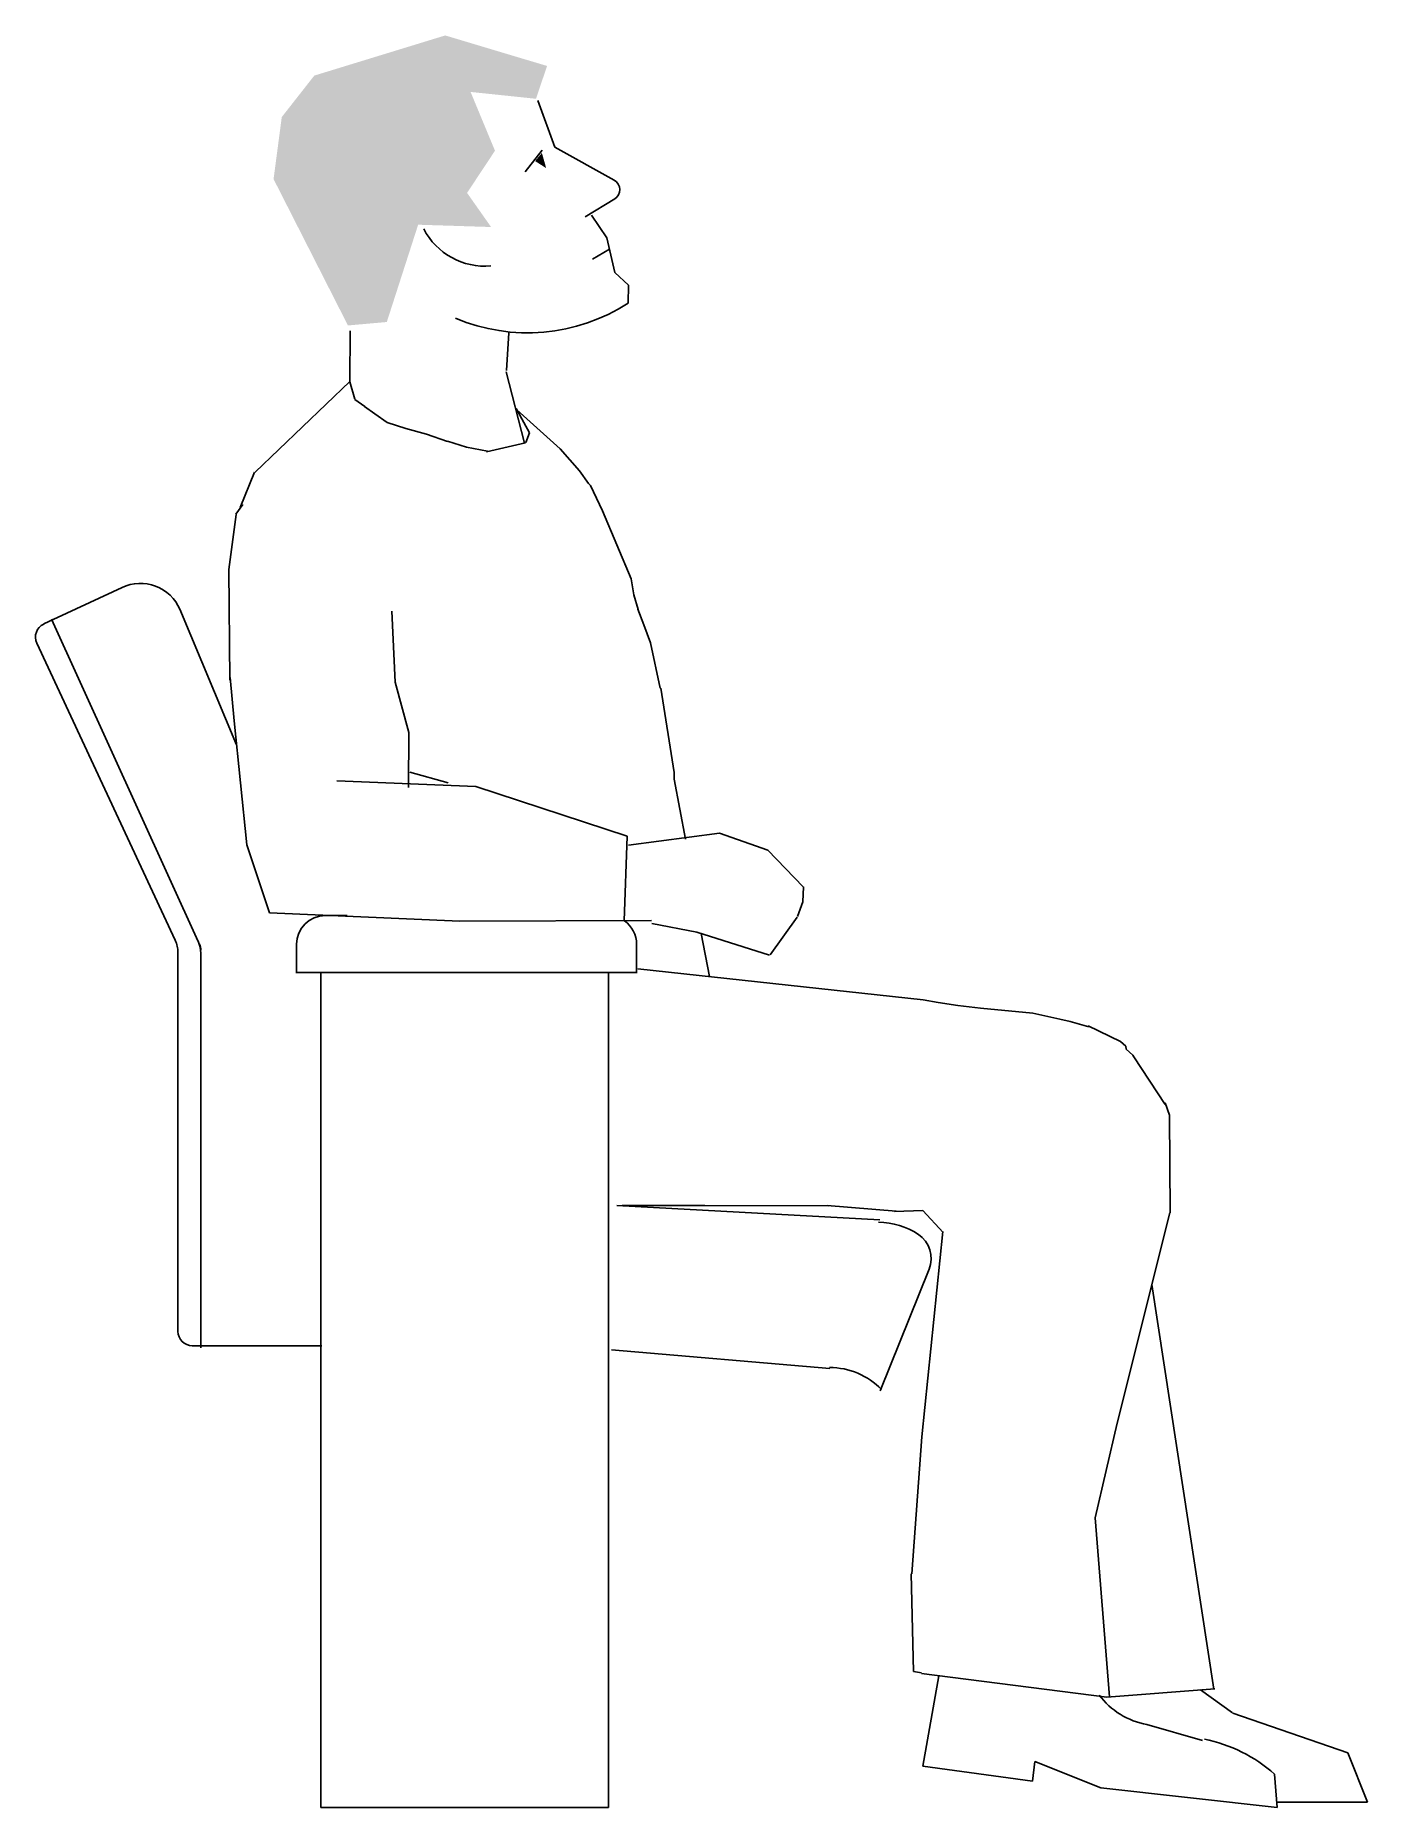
# Model space of a CAD drawing. Header units: millimetres. Extents: x -1633.39 to -1632.47, y 1793.95 to 1795.19.
import ezdxf

# ---------------------------------------------------------------- set-up
doc = ezdxf.new("R2010")
doc.units = ezdxf.units.MM
doc.header["$LTSCALE"] = 10
doc.layers.add('Humanos', color=2, linetype='Continuous')

msp = doc.modelspace()

# ---------------------------------------------------------------- linework, layer by layer
at = {"layer": 'Humanos'}
for p, q in [((-1633.0319, 1795.1077), (-1633.0438, 1795.1403)), ((-1633.0407, 1795.1058), (-1633.0527, 1795.0907)), ((-1632.9907, 1795.0848), (-1633.0319, 1795.1077)), ((-1632.9904, 1795.0718), (-1633.0108, 1795.0593)), ((-1632.9959, 1795.0449), (-1633.0066, 1795.0606)), ((-1632.9902, 1795.0206), (-1632.9959, 1795.0449)), ((-1632.9941, 1795.037), (-1633.0058, 1795.0299)), ((-1632.9809, 1795.012), (-1632.9902, 1795.0206)), ((-1632.981, 1794.9993), (-1632.9809, 1795.012)), ((-1633.1745, 1794.945), (-1633.1743, 1794.9801)), ((-1633.0655, 1794.9526), (-1633.064, 1794.9787)), ((-1633.0659, 1794.9518), (-1633.0531, 1794.9022)), ((-1633.1745, 1794.945), (-1633.2402, 1794.882)), ((-1633.1711, 1794.9326), (-1633.1746, 1794.9447)), ((-1633.1641, 1794.9275), (-1633.1711, 1794.9324)), ((-1633.157, 1794.9225), (-1633.1643, 1794.9276)), ((-1633.1486, 1794.9164), (-1633.1572, 1794.9225)), ((-1633.1355, 1794.9123), (-1633.1486, 1794.9165)), ((-1633.0588, 1794.9261), (-1633.0496, 1794.9094)), ((-1633.0584, 1794.9252), (-1633.0282, 1794.8981)), ((-1633.1211, 1794.9084), (-1633.1355, 1794.9123)), ((-1633.1066, 1794.9033), (-1633.1212, 1794.9083)), ((-1633.0935, 1794.8993), (-1633.1066, 1794.9034)), ((-1633.0523, 1794.9023), (-1633.0794, 1794.8962)), ((-1633.0496, 1794.9094), (-1633.0521, 1794.9025)), ((-1633.0788, 1794.8966), (-1633.0933, 1794.8994)), ((-1633.0282, 1794.8981), (-1633.0149, 1794.8829)), ((-1633.2407, 1794.882), (-1633.2508, 1794.8574)), ((-1633.0149, 1794.8829), (-1633.0085, 1794.8741)), ((-1633.0085, 1794.8741), (-1633.0072, 1794.8727)), ((-1633.0072, 1794.8727), (-1632.9988, 1794.855)), ((-1633.2488, 1794.8596), (-1633.2538, 1794.8529)), ((-1632.9988, 1794.855), (-1632.9789, 1794.8078)), ((-1633.2586, 1794.8143), (-1633.2534, 1794.8525)), ((-1633.2586, 1794.8143), (-1633.258, 1794.7374)), ((-1632.979, 1794.8079), (-1632.977, 1794.7967)), ((-1633.3873, 1794.7765), (-1633.3328, 1794.8019)), ((-1632.977, 1794.7967), (-1632.974, 1794.7865)), ((-1633.3818, 1794.7799), (-1633.2799, 1794.556)), ((-1633.2926, 1794.7867), (-1633.2532, 1794.6926)), ((-1633.1429, 1794.7361), (-1633.1454, 1794.7853)), ((-1632.9744, 1794.7869), (-1632.9701, 1794.7758)), ((-1632.9701, 1794.7758), (-1632.9656, 1794.7635)), ((-1633.2958, 1794.5568), (-1633.3921, 1794.7632)), ((-1632.9656, 1794.7635), (-1632.9587, 1794.7318)), ((-1633.2549, 1794.7092), (-1633.2576, 1794.7394)), ((-1633.1335, 1794.7011), (-1633.1429, 1794.7361)), ((-1632.9587, 1794.7318), (-1632.9583, 1794.7318)), ((-1632.9583, 1794.7318), (-1632.949, 1794.6733)), ((-1633.246, 1794.6231), (-1633.2549, 1794.7092)), ((-1633.1337, 1794.6629), (-1633.1335, 1794.7011)), ((-1633.1327, 1794.6735), (-1633.1062, 1794.6662)), ((-1632.949, 1794.6733), (-1632.9491, 1794.6686)), ((-1632.9491, 1794.6686), (-1632.9411, 1794.6271)), ((-1633.0868, 1794.6635), (-1633.1835, 1794.6676)), ((-1632.9817, 1794.629), (-1633.0868, 1794.6635)), ((-1633.2303, 1794.5757), (-1633.246, 1794.6231)), ((-1632.9837, 1794.5703), (-1632.9817, 1794.629)), ((-1632.9176, 1794.6312), (-1632.9809, 1794.6228)), ((-1632.8839, 1794.6193), (-1632.9176, 1794.6312)), ((-1632.8839, 1794.6194), (-1632.8595, 1794.5939)), ((-1632.8596, 1794.5835), (-1632.8633, 1794.5733)), ((-1632.8592, 1794.5939), (-1632.8596, 1794.5835)), ((-1633.098, 1794.5701), (-1633.2303, 1794.5757)), ((-1633.1764, 1794.574), (-1633.1915, 1794.574)), ((-1632.9648, 1794.5704), (-1633.098, 1794.5701)), ((-1632.8824, 1794.5466), (-1632.8635, 1794.5729)), ((-1632.9646, 1794.5684), (-1632.9333, 1794.5624)), ((-1632.9333, 1794.5624), (-1632.8827, 1794.5464)), ((-1632.9303, 1794.5614), (-1632.9246, 1794.5315)), ((-1633.294, 1794.285), (-1633.294, 1794.5483)), ((-1633.2781, 1794.5477), (-1633.2781, 1794.2735)), ((-1633.2115, 1794.554), (-1633.2115, 1794.534)), ((-1632.9752, 1794.534), (-1632.9752, 1794.554)), ((-1633.2115, 1794.5343), (-1632.9752, 1794.5343)), ((-1633.1947, 1793.9543), (-1633.1947, 1794.5343)), ((-1632.9947, 1794.5343), (-1632.9947, 1793.9543)), ((-1632.7759, 1794.5154), (-1632.9742, 1794.5369)), ((-1632.7656, 1794.5134), (-1632.7759, 1794.5154)), ((-1632.7518, 1794.5114), (-1632.7656, 1794.5134)), ((-1632.7361, 1794.5096), (-1632.7518, 1794.5114)), ((-1632.6997, 1794.506), (-1632.7361, 1794.5096)), ((-1632.6851, 1794.5028), (-1632.6997, 1794.506)), ((-1632.681, 1794.502), (-1632.6851, 1794.5028)), ((-1632.6739, 1794.5002), (-1632.681, 1794.502)), ((-1632.6609, 1794.4967), (-1632.6739, 1794.5002)), ((-1632.6389, 1794.4865), (-1632.6614, 1794.4972)), ((-1632.635, 1794.4831), (-1632.6389, 1794.4865)), ((-1632.6349, 1794.4811), (-1632.635, 1794.4831)), ((-1632.6302, 1794.477), (-1632.6349, 1794.4811)), ((-1632.6296, 1794.4758), (-1632.6302, 1794.477)), ((-1632.6078, 1794.4426), (-1632.6296, 1794.4758)), ((-1632.6048, 1794.4352), (-1632.6077, 1794.4439)), ((-1632.6042, 1794.3673), (-1632.6048, 1794.4352)), ((-1632.806, 1794.3626), (-1632.989, 1794.3724)), ((-1632.9277, 1794.3724), (-1632.9852, 1794.3724)), ((-1632.842, 1794.3722), (-1632.928, 1794.3724)), ((-1632.7948, 1794.3686), (-1632.8427, 1794.3724)), ((-1632.7761, 1794.3689), (-1632.7959, 1794.3683)), ((-1632.7621, 1794.3538), (-1632.7761, 1794.3689)), ((-1632.6411, 1794.2212), (-1632.6046, 1794.3673)), ((-1632.7624, 1794.3543), (-1632.7768, 1794.2118)), ((-1632.7718, 1794.3283), (-1632.8058, 1794.2438)), ((-1632.617, 1794.3176), (-1632.5739, 1794.0365)), ((-1633.194, 1794.275), (-1633.284, 1794.275)), ((-1632.9925, 1794.2721), (-1632.8408, 1794.2593)), ((-1632.6564, 1794.1555), (-1632.6411, 1794.2212)), ((-1632.7768, 1794.2118), (-1632.7838, 1794.1166)), ((-1632.6464, 1794.0312), (-1632.6564, 1794.1555)), ((-1632.7843, 1794.1166), (-1632.7826, 1794.0488)), ((-1632.7828, 1794.0488), (-1632.7772, 1794.0478)), ((-1632.7771, 1794.0473), (-1632.6482, 1794.0309)), ((-1632.7652, 1794.0458), (-1632.7763, 1793.9829)), ((-1632.5733, 1794.0367), (-1632.6482, 1794.0309)), ((-1632.5833, 1794.0359), (-1632.561, 1794.02)), ((-1632.5607, 1794.0198), (-1632.4808, 1793.9922)), ((-1632.5818, 1794.0007), (-1632.6205, 1794.0118)), ((-1632.4808, 1793.9922), (-1632.4671, 1793.958)), ((-1632.7763, 1793.9829), (-1632.7, 1793.9725)), ((-1632.7, 1793.9725), (-1632.6984, 1793.9861)), ((-1632.6984, 1793.9861), (-1632.6524, 1793.9679)), ((-1632.6524, 1793.9679), (-1632.53, 1793.9542)), ((-1632.53, 1793.9542), (-1632.5317, 1793.9774)), ((-1632.9947, 1793.9543), (-1633.1947, 1793.9543)), ((-1632.4671, 1793.958), (-1632.5298, 1793.958))]:
    msp.add_line(p, q, dxfattribs=at)
for centre, radius, start, end in [((-1632.9943, 1795.0782), 0.0075, 301.5914, 60.9216), ((-1633.0807, 1795.0727), 0.0476, 207.0576, 275.1354), ((-1633.051, 1795.1081), 0.1293, 247.2382, 302.7458), ((-1633.3201, 1794.7747), 0.03, 23.5546, 115), ((-1633.383, 1794.7674), 0.01, 115, 205), ((-1633.1915, 1794.554), 0.02, 90, 180), ((-1632.9952, 1794.554), 0.02, 0, 54.7559), ((-1633.314, 1794.5483), 0.02, 0, 25), ((-1633.2981, 1794.5477), 0.02, 0, 24.5687), ((-1633.2881, 1794.5499), 0.01, 0, 24.5687), ((-1633.2881, 1794.5499), 0.01, 0, 24.5687), ((-1632.807, 1794.3108), 0.05, 56.3578, 90), ((-1632.7904, 1794.3357), 0.02, 338.1056, 56.3578), ((-1633.284, 1794.285), 0.01, 180, 270), ((-1632.841, 1794.2099), 0.05, 43.9236, 90), ((-1632.611, 1794.0643), 0.0533, 216.8297, 259.7973), ((-1632.6014, 1793.8986), 0.1052, 48.5131, 78.5157)]:
    msp.add_arc(centre, radius, start, end, dxfattribs=at)
for points in [[(-1633.0374, 1795.1642), (-1633.1082, 1795.1854), (-1633.0451, 1795.1414), (-1633.1992, 1795.1575)], [(-1633.0944, 1795.1554), (-1633.1992, 1795.1575), (-1633.0736, 1795.1053), (-1633.2218, 1795.1287)], [(-1633.0736, 1795.1053), (-1633.2218, 1795.1287), (-1633.093, 1795.076), (-1633.2275, 1795.0856)], [(-1633.041, 1795.1038), (-1633.038, 1795.0932), (-1633.0457, 1795.0981)], [(-1633.2275, 1795.0856), (-1633.127, 1795.0539), (-1633.1758, 1794.9839), (-1633.1488, 1794.9863)], [(-1633.093, 1795.076), (-1633.2275, 1795.0856), (-1633.0763, 1795.0523), (-1633.127, 1795.0539)]]:
    msp.add_solid(points, dxfattribs=at)

doc.saveas('drawing.dxf')
